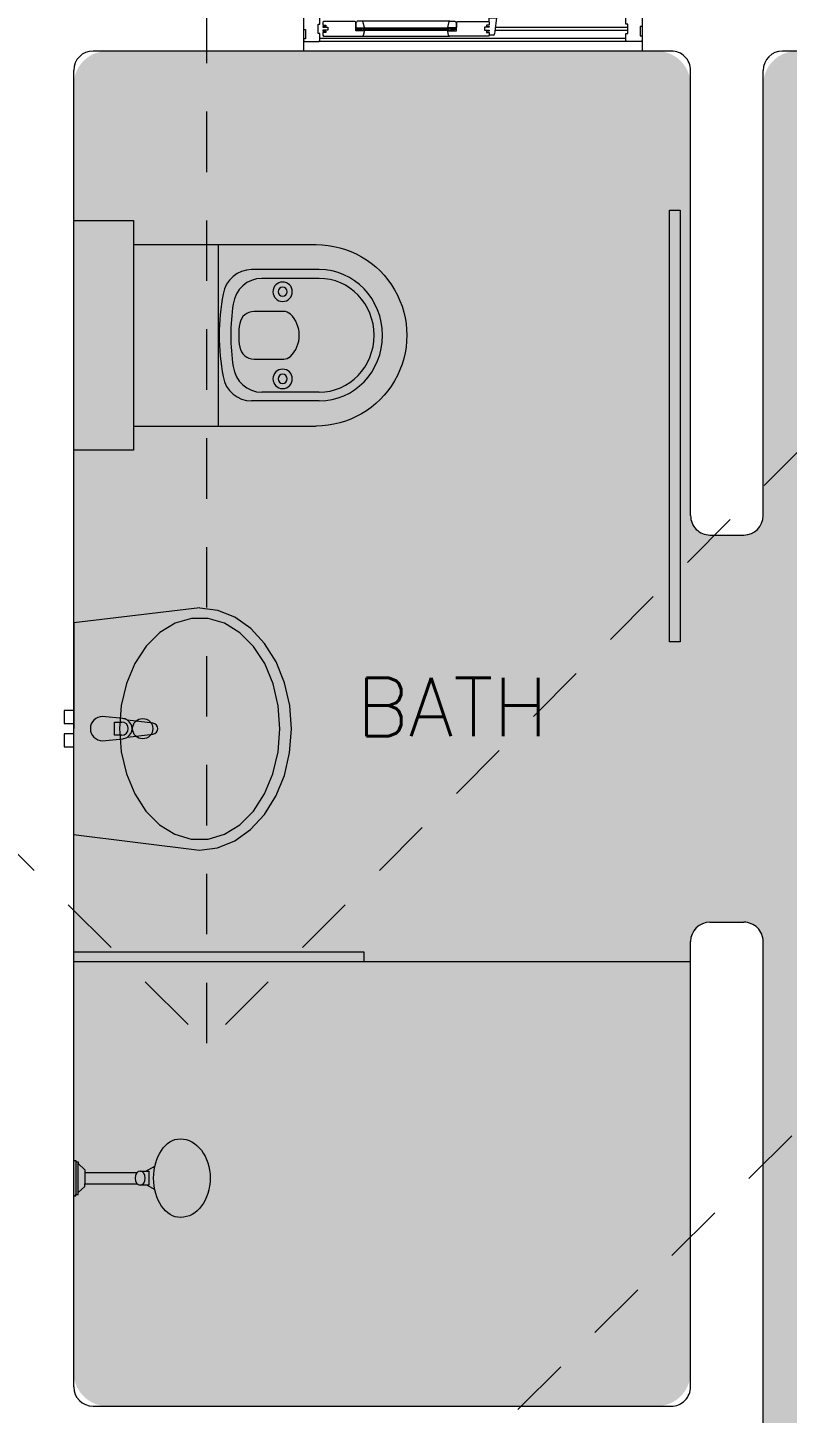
# Model space of a CAD drawing. Header units: metres. Extents: x 8 to 2416, y -346 to 476.
# Drawn here: x 123.347 to 124.917, y -187.407 to -184.544 of the extents above; entities that cross this region are included whole.
import ezdxf

# ---------------------------------------------------------------- set-up
doc = ezdxf.new("R2010")
doc.units = ezdxf.units.M
for name, pattern in [('0', [0]), ('CONTINU', [0]), ('HIDDEN2', [0.1875, 0.125, -0.0625])]:
    doc.linetypes.add(name, pattern=pattern)
doc.layers.get('0').update_dxf_attribs({"color": 250, "linetype": '0', "lineweight": 20})
for name, color, linetype, lineweight in [('A-DOOR', 35, 'Continuous', 5), ('A-WALL', 250, 'Continuous', 20), ('baños', 140, 'Continuous', 0), ('cristales', 131, 'Continuous', 0), ('SE-3', 253, 'Continuous', 5), ('textos', 7, 'Continuous', 0)]:
    doc.layers.add(name, color=color, linetype=linetype, lineweight=lineweight)
doc.layers.add('hatch piso', color=253, linetype='Continuous', lineweight=0, transparency=0.7)
doc.layers.add('Techos 1', color=7, linetype='HIDDEN2', lineweight=9, true_color=0x42391a)
doc.styles.get("Standard").update_dxf_attribs({"font": 'arial.ttf', "height": 0.1875})

# ---------------------------------------------------------------- blocks, each defined once
blk = doc.blocks.new('A$C013342c3')
at = {"layer": 'baños', "linetype": 'Continuous'}
for p, q in [((0.2775106763428994, 0.1151820839904758), (0.2731249502799074, 0.1151820839904758)), ((0.2731249502799074, 0.1151820839904758), (0.2731249502799074, 0.1112273302278481)), ((0.28214345119477, 0.1176323766694622), (0.2775106763428994, 0.1176323766694622)), ((0.2775106763428994, 0.1176323766694622), (0.2775106763428994, 0.1151820839904758)), ((0.2775106763428994, 0.1151820839904758), (0.2775106763428994, 0.04732947504726326)), ((0.28214345119477, 0.1163205123493753), (0.28214345119477, 0.1176323766694622)), ((0.28214345119477, 0.04619104668745422), (0.28214345119477, 0.1163205123493753)), ((0.132703495430178, 0.09585578964924935, -0.08868213195764083), (0.114529970638614, 0.1060031536107999, -0.1375633148849114)), ((0.1446699662815263, 0.09585578964924935, -0.04970293599564844), (0.1270281305760363, 0.09585578964924935, -0.04970293599564844)), ((0.1270281305760363, 0.09585578964924935, -0.04970293599564844), (0.1270281305760363, 0.06665602235625556, -0.04970293599564844)), ((0.2591370418708721, 0.09323105917610519, -0.01139325893676024), (0.1505841595253514, 0.09308303469242674, -0.05486134511695819)), ((0.2591528199541244, 0.09835827126426011, -1.073227574364028), (0.2591370418708721, 0.09323105917610519, -0.01139325893676024)), ((0.2591370418708721, 0.09323105917610519, -0.01139325893676024), (0.2591370401528366, 0.06928105827228137, -0.01127761308473877)), ((0.2731249502799074, 0.1112273302278481), (0.2591528199541244, 0.09835827126426011, -1.073227574364028)), ((0.2731249502799074, 0.05128422880898142), (0.2731249502799074, 0.1112273302278481)), ((0.1304718991518712, 0.06665602235625556, -0.08493008825292855), (0.114529970638614, 0.05781090854361537, -0.1375633148849114)), ((0.1270281305760363, 0.06665602235625556, -0.04970293599564844), (0.1446082381085034, 0.06665602235625556, -0.04970293599564844)), ((0.2591370418708721, 0.06928049986072438, -0.01139325893676024), (0.1505841595253514, 0.06942852434440283, -0.05486134511695819)), ((0.2591528199541244, 0.06415328777256946, -1.073227574364028), (0.2591370418708721, 0.06928049986072438, -0.01139325893676024)), ((0.2731249502799074, 0.05128422880898142), (0.2591528199541244, 0.06415328777256946, -1.073227574364028)), ((0.2731249502799074, 0.04732947504726326), (0.2731249502799074, 0.05128422880898142)), ((0.2775106763428994, 0.04732947504726326), (0.2731249502799074, 0.04732947504726326)), ((0.2775106763428994, 0.04487918236736732), (0.2775106763428994, 0.04732947504726326)), ((0.28214345119477, 0.04487918236736732), (0.2775106763428994, 0.04487918236736732)), ((0.28214345119477, 0.04619104668745422), (0.28214345119477, 0.04487918236736732))]:
    blk.add_line(p, q, dxfattribs=at)
for ratio, start_param, end_param in [(0.7570877180764559, 3.141592653589793, 6.283185307179586), (0.6818891661298961, 0, 3.141592653589793)]:
    blk.add_ellipse((0.06151594405446303, 0.08124456118912349, -0.1375633148849114), major_axis=(-0.0002283178055053071, -0.08124966744369572), ratio=ratio, start_param=start_param, end_param=end_param, dxfattribs=at)
blk.add_ellipse((0.1446699662815263, 0.08125577951886953, -0.04970293599564844), major_axis=(3.241853481487012e-18, -0.01460001013121466), ratio=0.7182237989668432, dxfattribs=at)
blk = doc.blocks.new('A$Cbbaa2d29')
at = {"layer": 'baños'}
for p, q in [((0.04986533973976748, 0.1234470907067902), (0.04986533950693683, 0.5009470913494027)), ((0.1017357186382242, 0.5075197885446272), (0.1017357188710548, 0.367587161104197)), ((0.119862534195704, 0.5075197878461353), (0.119862534195704, 0.3887385106347523)), ((0.3548681448181696, 0.5075197878461353), (0.3548698598486908, 0.3887385111004136)), ((0.3729949601428189, 0.5075197890102885), (0.3729966749405094, 0.367587160405705)), ((0.4248653395069368, 0.1234470907067902), (0.4248653395069368, 0.5009470914658181)), ((0.1881401495510318, 0.3726579630449436), (0.1881401495510318, 0.4340201096776894)), ((0.2865905294628419, 0.4340201096776894), (0.2865905294628419, 0.3726579630449436)), ((0.4248653395069368, 0.298447090706631), (0.04986533973976748, 0.298447090706631))]:
    blk.add_line(p, q, dxfattribs=at)
blk.add_lwpolyline([(-2.609528905850311e-06, 0.1234470907067902), (-2.609528905850311e-06, -1.431437937071678e-07), (0.4747332887757238, -1.431437937071678e-07), (0.4747332887757238, 0.1234470907067902)], close=True, dxfattribs=at)
for centre, radius in [((0.1473653394231178, 0.4318055939328218), 0.02006938189121769), ((0.1473653394231178, 0.4318055939328218), 0.00947206784087382), ((0.3273653395907559, 0.4318055938164065), 0.02006938189121769), ((0.3273653395907559, 0.4318055938164065), 0.00947206784087382)]:
    blk.add_circle(centre, radius, dxfattribs=at)
blk.add_arc((0.2373653395069368, 0.5009470904180802), 0.1875, 4.669074627938405e-08, 180.0000000466908, dxfattribs=at)
at = {"layer": 'baños', "extrusion": (0, 0, -1)}
for centre, major_axis, ratio, start_param, end_param in [((0.2373653392741062, 0.5075197887774578), (-0.1356296207181713, -5.730126290734795e-11), 0.9649584659182796, 5.417888360170764e-14, 3.141592653589847), ((0.2373653392741062, 0.5075197887774578), (-0.1175028052981111, -4.963948863307169e-11), 0.9649584659182795, 2.242650509742816e-14, 3.141592653589815), ((0.2373653395069368, 0.4070189519254512), (0.06011072145364531, 2.538636473497208e-11), 0.9866798223976337, 3.89877578268149, 5.526002178087678), ((0.208410149297265, 0.4340201093284435), (-0.02026999999999998, -8.564922207441566e-12), 0.9866798223976243, 1.121325254871408e-13, 0.7571831290919202), ((0.2663205292509474, 0.4340201099105201), (0.02026999999999998, 8.55131366782954e-12), 0.9866798223976537, -0.7571831290923482, -5.682121440031551e-13), ((0.1820413762205817, 0.3887385112168289), (0.06217884201150812, 2.626529633774469e-11), 0.9649584659182803, 1.721070657766285, 3.141592653589776), ((0.2185451494032122, 0.3726579645583428), (0.03040499999999998, 1.282942176519436e-11), 0.9866798223976387, 1.7505302502132, 3.141592653589306), ((0.2561855296106614, 0.3726579633941896), (0.03040499999999997, 1.284318030510717e-11), 0.9866798223976362, -2.797762022055394e-14, 1.391062403376092), ((0.2926910175909825, 0.388738510518337), (-0.06217884201150788, -2.626869850161708e-11), 0.9649584659182842, 3.141592653589833, 4.562114649413323), ((0.1639145608959325, 0.3675871599400438), (0.06217884201150834, 2.626174726433443e-11), 0.9649584659182797, 1.761770747025242, 3.141592653589718), ((0.3108178329156317, 0.3675871598236284), (0.06217884201150833, 2.626540643900107e-11), 0.9649584659182795, -1.443289932012704e-14, 1.379821906564463), ((0.2373661967893668, 0.7413182592419929), (-0.4317269737139661, -1.823818534215468e-10), 0.9649584659182897, 4.562114649413298, 4.862663311356111), ((0.2373653392741062, 0.4748596581332407), (0.1356822986513112, 5.731575921024725e-11), 0.9866798223976321, 1.391062403376113, 1.75053025021367), ((0.2373661967893668, 0.7342017525509021), (0.44914177507853, 1.897288589700624e-10), 0.9649584659182789, 1.379821906564475, 1.761770747025305)]:
    blk.add_ellipse(centre, major_axis=major_axis, ratio=ratio, start_param=start_param, end_param=end_param, dxfattribs=at)
blk = doc.blocks.new('Basin 22')
at = {"layer": 'baños'}
for p, q in [((-218.5116621445749, 0), (-250.6016591944255, -260.4300662904893)), ((218.5116621445749, 0), (-218.5116621445749, 0)), ((-10.5, 20), (-37.5, 20)), ((-37.5, 20), (-37.5, 8e-16)), ((-37.5, 8e-16), (-10.5, -8e-16)), ((-10.5, -8e-16), (-10.5, 20)), ((37.50000000000001, 20), (10.5, 20)), ((10.5, 20), (10.5, 8e-16)), ((10.5, 8e-16), (37.5, -8e-16)), ((37.5, -8e-16), (37.50000000000001, 20)), ((250.0000000000001, -260.4300662904893), (218.5116621445749, 0)), ((-218.3557214991049, -0.3980736144277015), (-218.5116621445749, -0.3980736144277015)), ((-218.3557214991049, -0.3980736144277015), (-218.5116621445749, -0.3980736144277015)), ((218.5116621445749, -0.3980736144277015), (218.3557214991049, -0.3980736144277015)), ((218.5116621445749, -0.3980736144277015), (218.3557214991049, -0.3980736144277015)), ((-25, -59.43119747899159), (-21, -101.3840077572916)), ((-13.6, -99.2122034170916), (-13.6, -84.34160634659159)), ((-13.6, -84.34160634659159), (13.6, -84.34160634659159)), ((13.6, -84.34160634659159), (13.6, -99.2122034170916)), ((21.00000000004952, -101.3840077574968), (25, -59.43119747899159)), ((-93.21047902112628, -108.8975536323096), (-134.7007845504398, -126.2360019281122)), ((-47.64642828505644, -98.18180327328605), (-93.21047902112628, -108.8975536323096)), ((0, -94.55708056164688), (-47.64642828505644, -98.18180327328605)), ((-17.72976797925985, -110.8974594401567), (-11.1, -163.8311974789916)), ((47.64642828505644, -98.18180327328605), (0, -94.55708056164688)), ((11.1000000000126, -163.831197478891), (17.72976797919999, -110.8974594403916)), ((93.21047902112628, -108.8975536323096), (47.64642828505644, -98.18180327328605)), ((134.7007845504398, -126.2360019281122), (93.21047902112628, -108.8975536323096)), ((-134.7007845504398, -126.2360019281122), (-170.3040194288527, -149.4393747711664)), ((170.3040194288527, -149.4393747711664), (134.7007845504398, -126.2360019281122)), ((-170.3040194288527, -149.4393747711664), (-198.4641514488629, -177.493573426087)), ((198.4641514488629, -177.493573426087), (170.3040194288527, -149.4393747711664)), ((-198.4641514488629, -177.493573426087), (-217.9504477139591, -209.172494792609)), ((217.9504477139591, -209.172494792609), (198.4641514488629, -177.493573426087)), ((-217.9504477139591, -209.172494792609), (-227.9112635715661, -243.0916179945921)), ((227.9112635715661, -243.0916179945921), (217.9504477139591, -209.172494792609)), ((-227.9112635715661, -243.0916179945921), (-227.9112635715661, -277.7685145863864)), ((227.9112635715661, -277.7685145863864), (227.9112635715661, -243.0916179945921)), ((-250.6016591944255, -260.4300662904893), (-245.7979792952244, -297.4133257024814)), ((-227.9112635715661, -277.7685145863864), (-217.9504477139591, -311.6876377883695)), ((217.9504477139591, -311.6876377883695), (227.9112635715661, -277.7685145863864)), ((244.5946609063735, -297.4133257024814), (249.3983408055747, -260.4300662904893)), ((-245.7979792952244, -297.4133257024814), (-231.5715423222022, -332.9753391956453)), ((-217.9504477139591, -311.6876377883695), (-198.4641514488629, -343.3665591548914)), ((198.4641514488629, -343.3665591548914), (217.9504477139591, -311.6876377883695)), ((230.3682239334347, -332.9753391956453), (244.5946609063735, -297.4133257024814)), ((-231.5715423222022, -332.9753391956453), (-208.4690622700511, -365.7494785349732)), ((-198.4641514488629, -343.3665591548914), (-170.3040194288527, -371.4207578098121)), ((170.3040194288527, -371.4207578098121), (198.4641514488629, -343.3665591548914)), ((207.2657438812003, -365.7494785349732), (230.3682239334347, -332.9753391956453)), ((-208.4690622700511, -365.7494785349732), (-177.3783544910755, -394.47625192558)), ((-170.3040194288527, -371.4207578098121), (-134.7007845504398, -394.6241306528663)), ((134.7007845504398, -394.6241306528663), (170.3040194288527, -371.4207578098121)), ((176.1750361022247, -394.4762519254854), (207.2657438812003, -365.7494785349732)), ((-177.3783544910755, -394.47625192558), (-139.4942174492981, -418.051705576087)), ((-134.7007845504398, -394.6241306528663), (-93.21047902112628, -411.9625789486688)), ((93.21047902112628, -411.9625789486688), (134.7007845504398, -394.6241306528663)), ((138.2908990604474, -418.051705576087), (176.1750361022247, -394.4762519254854)), ((-139.4942174492981, -418.051705576087), (-96.27251728570108, -435.569848024155)), ((-93.21047902112628, -411.9625789486688), (-47.64642828505644, -422.6783293076923)), ((-47.64642828505644, -422.6783293076923), (-5.78e-14, -426.3030520192937)), ((-5.78e-14, -426.3030520192937), (47.64642828505644, -422.6783293076923)), ((47.64642828505644, -422.6783293076923), (93.21047902112628, -411.9625789486688)), ((95.06919889685028, -435.569848024155), (138.2908990604474, -418.051705576087)), ((-96.27251728570108, -435.569848024155), (-49.37423969843229, -446.3574668797821)), ((-49.37423969843229, -446.3574668797821), (-0.6016591943997358, -450)), ((-0.6016591943997358, -450), (48.1709213096315, -446.3574668797821)), ((48.1709213096315, -446.3574668797821), (95.06919889685028, -435.569848024155))]:
    blk.add_line(p, q, dxfattribs=at)
blk.add_circle((0, -142.605), 21, dxfattribs=at)
for centre, radius, start, end in [((0, -59.43119747899159), 25, 0, 180), ((-1.04e-14, -99.48408932156158), 21.08576984751627, 185.1696071568248, 212.7710253819448), ((0, -99.48408932169157), 21.0857698475, 212.7710253823, 327.2289746177), ((0, -99.2122034170916), 13.6, 180, 0), ((0, -99.48408932158159), 21.08576984758229, 327.2289746174761, 354.8303928426861), ((6e-16, -162.4409607923916), 11.18672239955782, 187.1389247802098, 352.8610752203097)]:
    blk.add_arc(centre, radius, start, end, dxfattribs=at)
blk = doc.blocks.new('Fenton Bead')
at = {"color": 7}
blk.add_lwpolyline([(2.148625350745107, 12.49999976092647, -0.341998711879526), (0.2121336766385866, 10.99999976952654), (1.675095518294256e-06, 10.66608803160466), (1.591925979482767e-06, 0.9999997704710495), (1.000001583321733, -2.339728553124587e-07), (18.0000015877331, -3.095194642810384e-07), (18.00000158995954, 0.4999996904805357), (14.68058580464549, 12.88822827288072, 0.339454260104197), (13.23169706348835, 13.99999971166812), (4.085117021621954, 13.99999975231168, 0.34199871187953)], format="xyb", close=True, dxfattribs=at)
blk = doc.blocks.new('A$C6ca19f56')
at = {"layer": 'A-DOOR', "color": 7}
for p, q in [((0.6999996812046589, 0.2000000000137874), (2.463735881974571e-09, 0.2000000000068951)), ((0.6999996881828139, 0.1200001748414721), (7.174431573275797e-07, 0.1200001748418984)), ((7.984940282312891e-07, 0.1200001748418984), (7.902511640622834e-07, 0.09700019206071175)), ((0.03250079924728766, 0.1200001748418984), (7.984940282312891e-07, 0.1200001748418984)), ((0.03400079979721227, 0.1185001748071457), (0.03250079924728766, 0.1200001748418984)), ((0.03400079723169824, 0.1185001899458555), (0.03400079723095928, 0.09699917716722695)), ((0.03400080752490453, 0.09700019206071175), (0.03400079979721227, 0.1185001748071457)), ((0.6659996475775785, 0.09700019005939708), (0.6659996553052707, 0.1185001748067194)), ((0.6659996553052707, 0.1185001748067194), (0.6674996558551953, 0.1200001748414721)), ((0.6674996558551953, 0.1200001748414721), (0.6999996566084548, 0.1200001748414721)), ((0.6999996566084548, 0.1200001748414721), (0.6999996648513189, 0.09700019005939708)), ((7.881904764417413e-07, 0.0910001919216441), (7.601718436944793e-07, 0.0445002909961616)), ((7.902511640622834e-07, 0.09700019206071175), (0.01000080074518905, 0.09700019206071175)), ((0.01000080074518905, 0.0910001919216441), (7.881904764417413e-07, 0.0910001919216441)), ((0.01000080074518905, 0.09700019206071175), (0.01000080074518905, 0.0910001919216441)), ((0.02400079703093638, 0.0910001919216441), (0.02400079703093638, 0.09700019206071175)), ((0.02400079703093638, 0.09700019206071175), (0.03400080752490453, 0.09700019206071175)), ((0.03400079726267791, 0.0910001919216441), (0.02400079703093638, 0.0910001919216441)), ((0.03400079723095928, 0.09699917716722695), (0.0305013127046152, 0.09699953233269554)), ((0.0305013127046152, 0.09699953233269554), (0.0305013127046152, 0.09100019192243991)), ((0.0305013127046152, 0.09100019192243991), (0.03400079723095928, 0.09100019192238307)), ((0.04171729780406963, 0.1075003913688946), (0.03400079723169824, 0.107500191947004)), ((0.03400080250682436, 0.05550053687452561), (0.03400079726267791, 0.0910001919216441)), ((0.03400079723095928, 0.09100019192238307), (0.0340007972312435, 0.07150019182822831)), ((0.04900079757683784, 0.07149994457652298), (0.04470897347837877, 0.1047247592218596)), ((0.3009997784051279, 0.07149967879804109), (0.3052916025035302, 0.1047247420831141)), ((0.3082832781778393, 0.107500374230149), (0.3159997787502675, 0.1075001748082585)), ((0.3159997787510065, 0.1075001748068942), (0.3174997787857592, 0.1090001748416753)), ((0.3159997787510065, 0.1020001746934511), (0.3159997787510065, 0.1075001748068942)), ((0.3219997788900741, 0.1020001746934511), (0.3159997787510065, 0.1020001746934511)), ((0.3159997787517455, 0.09699916002708875), (0.3159997787517455, 0.09930017463086216)), ((0.3159997787517455, 0.09930017463086216), (0.3219997788900741, 0.09930017463086216)), ((0.3259996450033782, 0.09700017492145463), (0.3159997787517455, 0.09699916002708875)), ((0.3159997787510065, 0.08899765909624335), (0.3159997787517455, 0.09100017478224487)), ((0.3159997787517455, 0.09100017478224487), (0.3259997789833733, 0.0910001747824154)), ((0.3219997788900173, 0.08899765909624335), (0.3159997787510065, 0.08899765909624335)), ((0.3159997787517455, 0.08629679199157891), (0.3219997788900173, 0.08629765922078292)), ((0.3159997787507223, 0.08050017489674843), (0.3159997787517455, 0.08629679199157891)), ((0.3174997787857592, 0.1090001748416753), (0.3981311646274435, 0.1090001748433522)), ((0.3219997788900741, 0.09930017463086216), (0.3219997788900741, 0.1020001746934511)), ((0.3219997788900173, 0.08629765922078292), (0.3219997788900173, 0.08899765909624335)), ((0.3259997789833733, 0.0910001747824154), (0.3259996450033782, 0.09700017492145463)), ((0.4014997807327063, 0.09800017458847066), (0.3839997803283381, 0.09800017458753274)), ((0.3839997803283381, 0.09800017458753274), (0.3839997803280539, 0.08050017489805583)), ((0.3839997803510187, 0.09500017523621551), (0.3889997804720906, 0.09500017451868104)), ((0.3839997803510187, 0.09500017451868104), (0.3889997804720906, 0.09500017523621551)), ((0.3889997804720906, 0.09700017528027871), (0.3949997805824523, 0.09300017447461784)), ((0.3889997804720906, 0.09300017447097986), (0.3949997805824523, 0.09700017528027871)), ((0.3981311646274435, 0.1090001748433522), (0.399994047514042, 0.1075447312202371)), ((0.5778682692803869, 0.109000174844887), (0.3981311646706445, 0.1090001748453133)), ((0.399994047514042, 0.1075447312202371), (0.4019997807442905, 0.09950017462325178)), ((0.4019997807442905, 0.09850017460008331), (0.4014997807327063, 0.09800017458847066)), ((0.4019997807442905, 0.09950017462325178), (0.4019997807442905, 0.09850017460008331)), ((0.5760053863787817, 0.1075447312198108), (0.5739996531484763, 0.09950017462282545)), ((0.5739996531484763, 0.09950017462282545), (0.5739996531484763, 0.09850017459965699)), ((0.5739996531484763, 0.09850017459965699), (0.5744996531601174, 0.09800017458804433)), ((0.5744996531601174, 0.09800017458804433), (0.5919996535644856, 0.09800017458710641)), ((0.5778682692653803, 0.1090001748429259), (0.5760053863787817, 0.1075447312198108)), ((0.6584996551070645, 0.109000174841249), (0.5778682692653803, 0.1090001748429259)), ((0.5869996534789408, 0.09700017527985239), (0.5809996533103714, 0.09300017447419151)), ((0.5869996534789408, 0.09300017447055353), (0.5809996533103714, 0.09700017527985239)), ((0.5919996535418051, 0.09500017523578919), (0.5869996534789408, 0.09500017451825471)), ((0.5919996535418051, 0.09500017451825471), (0.5869996534789408, 0.09500017523578919)), ((0.5919996535644856, 0.09800017458710641), (0.591999653564713, 0.0805001748976295)), ((0.6499996549094504, 0.09100017478198907), (0.6499997888894455, 0.0970001749210283)), ((0.6599996551410783, 0.09100017478181854), (0.6499996549094504, 0.09100017478198907)), ((0.6499997888894455, 0.0970001749210283), (0.6599996551410783, 0.09699916002666242)), ((0.6539996550027496, 0.09930017463043583), (0.6539996550027496, 0.1020001746930248)), ((0.6539996550027496, 0.1020001746930248), (0.6599996551418172, 0.1020001746930248)), ((0.6599996551410783, 0.09930017463043583), (0.6539996550027496, 0.09930017463043583)), ((0.6539996550027496, 0.08629765922035659), (0.6539996550027496, 0.08899765909581703)), ((0.6539996550027496, 0.08899765909581703), (0.6599996551418172, 0.08899765909581703)), ((0.6599996551410783, 0.08629679199115259), (0.6539996550027496, 0.08629765922035659)), ((0.6599996551418172, 0.1075001748064679), (0.6584996551070645, 0.109000174841249)), ((0.6599996551418172, 0.1020001746930248), (0.6599996551418172, 0.1075001748064679)), ((0.6599996551410783, 0.09699916002666242), (0.6599996551410783, 0.09930017463043583)), ((0.6599996551418172, 0.08899765909581703), (0.6599996551410783, 0.09100017478181854)), ((0.6599996551421015, 0.08050017489632211), (0.6599996551410783, 0.08629679199115259)), ((0.6759996580715466, 0.09700019005939708), (0.6659996475775785, 0.09700019005939708)), ((0.6659996521870681, 0.05550053810961941), (0.6659996578398051, 0.09100018992032943)), ((0.6659996578398051, 0.09100018992032943), (0.6759996580715466, 0.09100018992032943)), ((0.6759996580715466, 0.09100018992032943), (0.6759996580715466, 0.09700019005939708)), ((0.6999996648513189, 0.09700019005939708), (0.6899996543572939, 0.09700019005939708)), ((0.6899996543572939, 0.09700019005939708), (0.6899996543572939, 0.09100018992032943)), ((0.6899996543572939, 0.09100018992032943), (0.6999996669120065, 0.09100018992032943)), ((0.6999996669120065, 0.09100018992032943), (0.6999996949306393, 0.05050019386096238)), ((0.0340007972312435, 0.07150019182822831), (0.04900079757683784, 0.07149994457652298)), ((0.04150070154670971, 0.06100014306901613), (0.04000070151218438, 0.05950014303429185)), ((0.04000070151218438, 0.05950014303429185), (0.04000070151320756, 0.05370352593946137)), ((0.1065007030547633, 0.06100014306776558), (0.04150070154670971, 0.06100014306901613)), ((0.108000703089516, 0.05950014303298445), (0.1065007030547633, 0.06100014306776558)), ((0.1080007030898003, 0.04200014334350755), (0.108000703089516, 0.05950014303298445)), ((0.3027679829851309, 0.06200014334584836), (0.1212324004301593, 0.06200014334584836)), ((0.3159997787507223, 0.07149992604974642), (0.3009997784051279, 0.07149967879804109)), ((0.3159996803839249, 0.05950014303298445), (0.3174996804187344, 0.06100014306776558)), ((0.3159996803836975, 0.04200014334350755), (0.3159996803839249, 0.05950014303298445)), ((0.3174997787852476, 0.07900017486202415), (0.3159997787507223, 0.08050017489674843)), ((0.3159997787510633, 0.0805001748964358), (0.3159997787507223, 0.07149992604974642)), ((0.3174996804187344, 0.06100014306776558), (0.3824996819267881, 0.06100014306901613)), ((0.3824997802933012, 0.07900017486327471), (0.3174997787852476, 0.07900017486202415)), ((0.3824996819267881, 0.06100014306901613), (0.3839996819613134, 0.05950014303429185)), ((0.3839997803280539, 0.08050017489805583), (0.3824997802933012, 0.07900017486327471)), ((0.3839996819613134, 0.06850039188129387), (0.3989996823069077, 0.0685006391329992)), ((0.3839996819609723, 0.05950014303466133), (0.3839996819613134, 0.06850039188129387)), ((0.3839996819613134, 0.05950014303429185), (0.3839996819602902, 0.05370352593946137)), ((0.3989996823069077, 0.0685006391329992), (0.3947078582085055, 0.03527557584792618)), ((0.3972314777269048, 0.07800017458519193), (0.5787679562241266, 0.0780001745847656)), ((0.591999653564713, 0.0805001748976295), (0.5934996535995225, 0.07900017486284838)), ((0.5934996535995225, 0.07900017486284838), (0.6584996551075761, 0.07900017486159783)), ((0.6584996551075761, 0.07900017486159783), (0.6599996551421015, 0.08050017489632211)), ((7.601718436944793e-07, 0.0445002909961616), (0.004000761213745818, 0.0445002909961616)), ((0.004000761213745818, 0.0445002909961616), (0.004000761213745818, 0.02550029055581859)), ((0.03000080146497908, 0.03650053643418261), (0.03000080146497908, 0.05550053687452561)), ((0.03000080146497908, 0.05550053687452561), (0.03400080250682436, 0.05550053687452561)), ((0.03400079938862177, 0.03650053643418261), (0.03000080146497908, 0.03650053643418261)), ((0.03400079617003371, 0.02150017487657152), (0.03400079938862177, 0.03650053643418261)), ((0.04000070151320756, 0.05370352593946137), (0.04600070165153625, 0.05370265871025737)), ((0.04600070165153625, 0.05100265883479693), (0.04000070151246859, 0.05100265883479693)), ((0.04000070151246859, 0.05100265883479693), (0.04000070151320756, 0.04900014314879542)), ((0.04000070151320756, 0.04900014314879542), (0.0500007017448354, 0.04900014314862489)), ((0.0500005677648403, 0.04300014300958566), (0.04000070151320756, 0.04300115790395154)), ((0.04000070151320756, 0.04300115790395154), (0.04000070151320756, 0.04070014330017813)), ((0.04000070151320756, 0.04070014330017813), (0.04600070165153625, 0.04070014330017813)), ((0.04600070165153625, 0.03800014323758916), (0.04000070151246859, 0.03800014323758916)), ((0.04000070151246859, 0.03800014323758916), (0.04000070151246859, 0.03250014312414606)), ((0.04000070151246859, 0.03250014312414606), (0.0415007015472213, 0.03100014308936494)), ((0.0415007015472213, 0.03100014308936494), (0.1221320873889056, 0.03100014308768806)), ((0.04600070165153625, 0.05370265871025737), (0.04600070165153625, 0.05100265883479693)), ((0.04600070165153625, 0.04070014330017813), (0.04600070165153625, 0.03800014323758916)), ((0.0500007017448354, 0.04900014314862489), (0.0500005677648403, 0.04300014300958566)), ((0.1080007031124808, 0.04500014269482477), (0.1130007031753451, 0.04500014341235925)), ((0.1080007031124808, 0.04500014341235925), (0.1130007031753451, 0.04500014269482477)), ((0.1255007034941684, 0.04200014334256963), (0.1080007030898003, 0.04200014334350755)), ((0.1130007031753451, 0.04300014265076157), (0.1190007033439144, 0.04700014345642245)), ((0.1130007031753451, 0.04700014346006043), (0.1190007033439144, 0.04300014265076157)), ((0.1221320873889056, 0.03100014308768806), (0.1239949702755041, 0.03245558671080317)), ((0.1221320873738989, 0.03100014308572696), (0.3018682960413912, 0.03100014308572696)), ((0.1239949702755041, 0.03245558671080317), (0.1260007035057527, 0.04050014330778851)), ((0.1260007035057527, 0.04150014333095697), (0.1255007034941684, 0.04200014334256963)), ((0.1260007035057527, 0.04050014330778851), (0.1260007035057527, 0.04150014333095697)), ((0.2979996799676883, 0.04150014333095697), (0.2984996799792725, 0.04200014334256963)), ((0.2979996799676883, 0.04050014330778851), (0.2979996799676883, 0.04150014333095697)), ((0.3000054131979937, 0.03245558671080317), (0.2979996799676883, 0.04050014330778851)), ((0.2984996799792725, 0.04200014334256963), (0.3159996803836975, 0.04200014334350755)), ((0.3018682960845922, 0.03100014308768806), (0.3000054131979937, 0.03245558671080317)), ((0.3824996819262765, 0.03100014308936494), (0.3018682960845922, 0.03100014308768806)), ((0.3109996802399451, 0.04300014265076157), (0.3049996801295833, 0.04700014345642245)), ((0.3109996802399451, 0.04700014346006043), (0.3049996801295833, 0.04300014265076157)), ((0.315999680361017, 0.04500014269482477), (0.3109996802399451, 0.04500014341235925)), ((0.315999680361017, 0.04500014341235925), (0.3109996802399451, 0.04500014269482477)), ((0.3839996819602902, 0.04900014314879542), (0.3739996817286624, 0.04900014314862489)), ((0.3739996817286624, 0.04900014314862489), (0.3739998157086575, 0.04300014300958566)), ((0.3739998157086575, 0.04300014300958566), (0.3839996819602902, 0.04300115790395154)), ((0.3839996819602902, 0.05370352593946137), (0.3779996818219615, 0.05370265871025737)), ((0.3779996818219615, 0.05370265871025737), (0.3779996818219615, 0.05100265883479693)), ((0.3779996818219615, 0.05100265883479693), (0.3839996819610292, 0.05100265883479693)), ((0.3839996819602902, 0.04070014330017813), (0.3779996818219615, 0.04070014330017813)), ((0.3779996818219615, 0.04070014330017813), (0.3779996818219615, 0.03800014323758916)), ((0.3779996818219615, 0.03800014323758916), (0.3839996819610292, 0.03800014323758916)), ((0.3839996819610292, 0.03250014312414606), (0.3824996819262765, 0.03100014308936494)), ((0.3839996819610292, 0.05100265883479693), (0.3839996819602902, 0.04900014314879542)), ((0.3839996819602902, 0.04300115790395154), (0.3839996819602902, 0.04070014330017813)), ((0.3839996819610292, 0.03800014323758916), (0.3839996819610292, 0.03250014312414606)), ((0.3917161825341395, 0.03249994370089127), (0.3839996819617681, 0.03250014312278182)), ((0.6699996532289134, 0.05550053810961941), (0.6659996521870681, 0.05550053810961941)), ((0.6659996589324493, 0.02150017487617362), (0.6659996553052707, 0.03650053766927641)), ((0.6659996553052707, 0.03650053766927641), (0.6699996532289134, 0.03650053766927641)), ((0.6699996532289134, 0.03650053766927641), (0.6699996532289134, 0.05550053810961941)), ((0.6999996949306393, 0.05050019386096238), (0.6959996938887372, 0.05050019386096238)), ((0.6959996938887372, 0.05050019386096238), (0.6959996938887372, 0.03150019342061938)), ((0.6959996938887372, 0.03150019342061938), (0.6999996918123799, 0.03150019342061938)), ((0.6999996918123799, 0.03150019342061938), (0.6999996881852582, 0.02150017487617362)), ((0.6999996812046589, 7.105427357601002e-15), (2.463721671119856e-09, 6.899369964230573e-12)), ((0.004000761213745818, 0.02550029055581859), (7.632901031229267e-07, 0.02550029055581859)), ((7.632901031229267e-07, 0.02550029055581859), (7.66917224837016e-07, 0.02150017487657152)), ((7.66917224837016e-07, 0.02150017487657152), (0.001500767292071714, 0.02000017484181882)), ((0.001500767292071714, 0.02000017484181882), (0.03250079579524368, 0.02000017484181882)), ((0.03250079579524368, 0.02000017484181882), (0.03400079617003371, 0.02150017487657152)), ((0.6674996295443094, 0.02000014267773764), (0.03250079579524368, 0.02000017484181882)), ((0.6674996593072393, 0.02000017484142091), (0.6659996589324493, 0.02150017487617362)), ((0.6984996878104113, 0.02000017484142091), (0.6674996593072393, 0.02000017484142091)), ((0.6999996881852582, 0.02150017487617362), (0.6984996878104113, 0.02000017484142091))]:
    blk.add_line(p, q, dxfattribs=at)
at = {"layer": 'A-DOOR', "extrusion": (0, 0, -1)}
for p, q in [((0.6999996785422411, 0.180000017856436), (2.842170943040401e-14, 0.1799999604681091)), ((0.04130123175687572, 0.1622047085299059), (0.04999999322004101, 0.1622047084569758)), ((0.04130123175687572, 0.1448071856035753), (0.04130123175687572, 0.1622047085299059)), ((0.04130123175687572, 0.1448071856035753), (0.04999999322004101, 0.1448071855306452)), ((0.6586984469841752, 0.1622047054189366), (0.64999968552101, 0.1622047053460065)), ((0.6586984469841752, 0.144807182492606), (0.64999968552101, 0.1448071824196759)), ((0.6586984469841752, 0.144807182492606), (0.6586984469841752, 0.1622047054189366)), ((2.842170943040401e-14, 0.1270118771055593), (0.6999996785422411, 0.1270119344938863))]:
    blk.add_line(p, q, dxfattribs=at)
at = {"layer": 'A-DOOR'}
for p, q in [((0.06999999275805635, 0.1749999889640534), (0.04999999295219482, 0.1749999885453448)), ((0.0699999916904801, 0.1320119051694277), (0.06999999275805635, 0.1749999889640534)), ((0.6299996870505709, 0.1320119020584585), (0.6299996859829946, 0.1749999858530842)), ((0.6299996859829946, 0.1749999858530842), (0.6499996857888561, 0.1749999854343756)), ((0.6299996860798558, 0.1711023462891959), (0.06999999266125202, 0.1711023134207535)), ((0.06999999266125201, 0.1359095164533741), (0.06999999266125201, 0.1711023494001651)), ((0.629999686079799, 0.1359095133424049), (0.629999686079799, 0.1711023462891959)), ((0.0699999916904801, 0.1320119051694277), (0.04999999295219482, 0.1320119055881435)), ((0.0699999917872734, 0.1359094804739626), (0.6299996869537665, 0.1359095133424049)), ((0.6299996870505709, 0.1320119020584585), (0.6499996857888561, 0.1320119024771671))]:
    blk.add_line(p, q, dxfattribs=at)
at = {"layer": 'A-DOOR', "color": 9, "true_color": 0xc7c8ca}
for p, q in [((0.6299996859829946, 0.1749999858530842), (0.0699999927580555, 0.1749999555625603)), ((0.04999999295216556, 0.132011866160438), (0.6299996870505709, 0.1320119438687257))]:
    blk.add_line(p, q, dxfattribs=at)
at = {"layer": 'A-DOOR', "color": 8}
for p, q in [((0.6659996536089494, 0.1140001748414718), (0.03400079723152771, 0.1140001748418982)), ((0.04570692844990276, 0.09699917024307325), (0.304293642639891, 0.0969990574172428)), ((0.04648184894736573, 0.09100018489267114), (0.30351874247674, 0.0910001845909747)), ((0.3957058046116231, 0.04300115630949364), (0.6699996532289134, 0.04300104403152005)), ((0.3964807192826925, 0.04900014144877929), (0.6699996532289134, 0.04900002927636393)), ((0.6659996581552292, 0.0260001427055343), (0.03400079685971491, 0.02600017481402261))]:
    blk.add_line(p, q, dxfattribs=at)
at = {"layer": 'A-DOOR', "extrusion": (0, 0, -1)}
for points in [[(-2.842170943040401e-14, 0.1799999902704315), (-0.04999999284748924, 0.1799999902704243), (-0.04999999322004101, 0.1622047085299059)], [(-0.6999996787410225, 0.1799999871594551), (-0.6499996858935617, 0.1799999871594551), (-0.64999968552101, 0.1622047054189366)], [(-0.04999999322004101, 0.1448071856035753), (-0.04999999284748924, 0.1270119069078817), (-2.842170943040401e-14, 0.1270119069078817)], [(-0.64999968552101, 0.144807182492606), (-0.6499996858935617, 0.1270119037969053), (-0.6999996787410225, 0.1270119037969053)]]:
    blk.add_lwpolyline(points, dxfattribs=at)
at = {"layer": 'A-DOOR', "color": 7}
for points in [[(0.3839997803510187, 0.09500017523257753), (0.3889997804720906, 0.09500017523257753), (0.3889997804720906, 0.09500017451868104), (0.3839997803510187, 0.09500017451868104)], [(0.5869996534789408, 0.09700017527985239), (0.3889997804720906, 0.09700017528027871), (0.3889997804720906, 0.09300017518851433), (0.5869996534789408, 0.09300017518808801)], [(0.3889997804720906, 0.09700017528027871), (0.3949997805824523, 0.09700017528027871), (0.3949997805824523, 0.09300017447097986), (0.3889997804720906, 0.09300017447097986)], [(0.5869996534789408, 0.09300017447055353), (0.3889997804720906, 0.09300017447097986), (0.3889997804720906, 0.09700017456638221), (0.5869996534789408, 0.09700017456595589)], [(0.4014997807747704, 0.09800017458841381), (0.3894997804958393, 0.09800017458841381), (0.3894997804958393, 0.09700017456638221), (0.4014997807747704, 0.09700017456638221)], [(0.4014997807747704, 0.09300017518851433), (0.3894997804958393, 0.09300017518851433), (0.3894997804958393, 0.09200017516284476), (0.4014997807747704, 0.09200017516284476)], [(0.3949997805824523, 0.09700017528027871), (0.3999997807035243, 0.09700017528027871), (0.3999997807035243, 0.09300017447097986), (0.3949997805824523, 0.09300017447097986)], [(0.574499653176261, 0.09800017458798749), (0.5864996534551921, 0.09800017458798749), (0.5864996534551921, 0.09700017456595589), (0.574499653176261, 0.09700017456595589)], [(0.574499653176261, 0.09300017518808801), (0.5864996534551921, 0.09300017518808801), (0.5864996534551921, 0.09200017516241843), (0.574499653176261, 0.09200017516241843)], [(0.5809996533103714, 0.09700017527985239), (0.5759996531892995, 0.09700017527985239), (0.5759996531892995, 0.09300017447055353), (0.5809996533103714, 0.09300017447055353)], [(0.5869996534789408, 0.09700017527985239), (0.5809996533103714, 0.09700017527985239), (0.5809996533103714, 0.09300017447055353), (0.5869996534789408, 0.09300017447055353)], [(0.5919996535418051, 0.09500017523215121), (0.5869996534789408, 0.09500017523215121), (0.5869996534789408, 0.09500017451825471), (0.5919996535418051, 0.09500017451825471)], [(0.1080007031124808, 0.04500014269846275), (0.1130007031753451, 0.04500014269846275), (0.1130007031753451, 0.04500014341235925), (0.1080007031124808, 0.04500014341235925)], [(0.1130007031753451, 0.04300014265076157), (0.1190007033439144, 0.04300014265076157), (0.1190007033439144, 0.04700014346006043), (0.1130007031753451, 0.04700014346006043)], [(0.1130007031753451, 0.04700014346006043), (0.3109996802399451, 0.04700014346006043), (0.3109996802399451, 0.04300014336465807), (0.1130007031753451, 0.04300014336465807)], [(0.1130007031753451, 0.04300014265076157), (0.3109996802399451, 0.04300014265076157), (0.3109996802399451, 0.04700014274252595), (0.1130007031753451, 0.04700014274252595)], [(0.1255007034780249, 0.04700014274252595), (0.1135007031990938, 0.04700014274252595), (0.1135007031990938, 0.04800014276819553), (0.1255007034780249, 0.04800014276819553)], [(0.1255007034780249, 0.04200014334262647), (0.1135007031990938, 0.04200014334262647), (0.1135007031990938, 0.04300014336465807), (0.1255007034780249, 0.04300014336465807)], [(0.1190007033439144, 0.04300014265076157), (0.1240007034649864, 0.04300014265076157), (0.1240007034649864, 0.04700014346006043), (0.1190007033439144, 0.04700014346006043)], [(0.2984996799372652, 0.04700014274252595), (0.3104996802161963, 0.04700014274252595), (0.3104996802161963, 0.04800014276819553), (0.2984996799372652, 0.04800014276819553)], [(0.2984996799372652, 0.04200014334262647), (0.3104996802161963, 0.04200014334262647), (0.3104996802161963, 0.04300014336465807), (0.2984996799372652, 0.04300014336465807)], [(0.3049996801295833, 0.04300014265076157), (0.2999996800085114, 0.04300014265076157), (0.2999996800085114, 0.04700014346006043), (0.3049996801295833, 0.04700014346006043)], [(0.3109996802399451, 0.04300014265076157), (0.3049996801295833, 0.04300014265076157), (0.3049996801295833, 0.04700014346006043), (0.3109996802399451, 0.04700014346006043)], [(0.315999680361017, 0.04500014269846275), (0.3109996802399451, 0.04500014269846275), (0.3109996802399451, 0.04500014341235925), (0.315999680361017, 0.04500014341235925)]]:
    blk.add_lwpolyline(points, close=True, dxfattribs=at)
for centre, start, end in [((0.04171737533474129, 0.1045003913003555), 4.289116395801832, 90.00148072714514), ((0.3082832006471676, 0.10450037416161), 89.99851927285486, 175.7108836041982), ((0.391716260064868, 0.03549994376943033), 269.9985192728549, 355.7108836041982)]:
    blk.add_arc(centre, 0.003000000069526702, start, end, dxfattribs=at)
at = {"layer": 'cristales', "const_width": 0.004000000000000002}
for points in [[(0.5759996531892995, 0.09500017487520296), (0.3999997807035243, 0.09500017487562928)], [(0.1240007034649864, 0.045000143055411), (0.2999996800085114, 0.045000143055411)]]:
    blk.add_lwpolyline(points, dxfattribs=at)
at = {"layer": 'A-DOOR', "color": 7, "yscale": 0.001000000023175567, "zscale": 0.001000000023175567, "rotation": 180}
for p, xscale in [((0.3839997803510187, 0.09200017462078591), -0.001000000023175567), ((0.5919996535418051, 0.09200017462035959), 0.001000000023175567)]:
    blk.add_blockref('Fenton Bead', p, dxfattribs=dict(at, xscale=xscale))
at = {"layer": 'A-DOOR', "color": 7, "yscale": 0.001000000023175567, "zscale": 0.001000000023175567}
for p, xscale in [((0.1080007031124808, 0.04800014331025437), 0.001000000023175567), ((0.315999680361017, 0.04800014331025437), -0.001000000023175567)]:
    blk.add_blockref('Fenton Bead', p, dxfattribs=dict(at, xscale=xscale))
blk = doc.blocks.new('PL BASE 1N NASAS 09')
at = {"layer": 'A-DOOR'}
blk.add_lwpolyline([(-117.1244798928782, -49.37822868806087), (-117.1027961459453, -49.37822868806087), (-117.1027961459453, -50.27023205757213), (-117.1244798928782, -50.27023205757213)], close=True, dxfattribs=at)
at = {"layer": 'A-WALL'}
for p, q in [((-117.8810712337416, -48.84971880325272), (-117.8810712362053, -49.04971880325962)), ((-117.1810712337416, -48.84971880325272), (-117.1810712362053, -49.04971880325962)), ((-117.8810712337416, -49.04971880325272), (-118.316071233741, -49.04971880325275)), ((-117.1210636228679, -49.0497188032457), (-117.1810715550007, -49.04971880325961)), ((-116.6310712337414, -49.04971880325272), (-116.8910636228574, -49.0497188032527)), ((-118.3560712337409, -51.80971880325281), (-118.356071233741, -49.08971880325275)), ((-117.0810636228583, -50.00971880325271), (-117.0810636228586, -49.08971880324568)), ((-116.9310636228575, -50.00971880325267), (-116.9310636228574, -49.08971880325269)), ((-117.0410636228583, -50.04971880325269), (-116.9710636228575, -50.04971880325267)), ((-117.0410636228581, -50.84971880325271), (-116.9710636228576, -50.84971880325268)), ((-117.0810636228577, -51.80971880325279), (-117.0810636228581, -50.88971880325272)), ((-116.931063622858, -52.45971880325258), (-116.9310636228575, -50.88971880325269)), ((-118.3160712337409, -51.84971880325281), (-117.1210636228577, -51.84971880325281))]:
    blk.add_line(p, q, dxfattribs=at)
for centre, start, end in [((-118.316071233741, -49.08971880325275), 90.00000000000502, 180.0000000000024), ((-117.1210636228586, -49.0897188032457), 1.900699477642598e-11, 90.0000000132819), ((-116.8910636228574, -49.0897188032527), 89.99999999999646, 179.9999999999937), ((-117.0410636228583, -50.0097188032527), 180.0000000000193, 270.0000000000203), ((-116.9710636228575, -50.00971880325267), 270.0000000000226, 359.9999999999939), ((-117.041063622858, -50.88971880325271), 90.00000000002544, 180.000000000019), ((-116.9710636228575, -50.88971880325268), 359.9999999999844, 90.00000000002719), ((-118.3160712337409, -51.80971880325281), 180.0000000000024, 270), ((-117.1210636228577, -51.80971880325281), 270, 1.921055027603964e-11)]:
    blk.add_arc(centre, 0.04, start, end, dxfattribs=at)
at = {"layer": 'baños'}
for p, q in [((-118.3560636228577, -50.9106965704219), (-117.7560636228578, -50.9106965704219)), ((-117.7560636228578, -50.9106965704219), (-117.7560636228578, -50.93069657042189)), ((-118.3560636228577, -50.93069657042189), (-117.081063622858, -50.93069657042166))]:
    blk.add_line(p, q, dxfattribs=at)
at = {"layer": 'Techos 1'}
for p, q in [((-118.0810712337412, -51.09971880325273), (-118.0810712337412, -39.39971880325258)), ((-121.2310712337413, -47.94979643551808), (-118.0810712337412, -51.0997188032525)), ((-114.931071233741, -47.94971880325273), (-118.0810712337412, -51.0997188032525)), ((-113.5310712337411, -47.94971880325273), (-117.6310712337414, -52.04971880325266))]:
    blk.add_line(p, q, dxfattribs=at)
at = {"color": 1}
blk.add_blockref('A$C6ca19f56', (-117.8810712362053, -49.04971880325962), dxfattribs=at)
at = {"layer": 'baños', "xscale": -1, "rotation": 270}
blk.add_blockref('A$Cbbaa2d29', (-118.3560416236175, -49.87445742631597), dxfattribs=at)
at = {"layer": 'baños', "xscale": 0.001000000000057999, "yscale": 0.001000000000057999, "rotation": 89.94782240616065}
blk.add_blockref('Basin 22', (-118.3560199106649, -50.44971880325276), dxfattribs=at)
at = {"layer": 'baños', "linetype": 'CONTINU', "xscale": -1}
blk.add_blockref('A$C013342c3', (-118.0739201716629, -51.45981863709976), dxfattribs=at)
at = {"layer": 'textos', "insert": (-115.8713182946865, -50.46512120815505), "char_height": 0.15, "width": 3.404876511770499, "attachment_point": 9}
blk.add_mtext('\\pxqc;{\\Fromans|c0;\\H0.8x;BATH}', dxfattribs=at)
blk = doc.blocks.new('PL MUEBLES 1N NASAS 09')
at = {"layer": 'hatch piso'}
h = blk.add_hatch(dxfattribs=at)
h.set_pattern_fill('AR-BRSTD', color=256, scale=0.002, angle=-90.00000000000001)
h.set_pattern_definition([(270, (-8.745879547549919, 232.0100725299206), (0.1354836, -2.178742458197296e-17), []), (0, (-8.745879547549919, 232.0100725299206), (0.1354836, 0.2032), [0.1354836, -0.1354836])])
edge = h.paths.add_edge_path()
edge.add_line((62.33047333544064, 47.14807486002906), (63.23047333544037, 47.14807486002911))
edge.add_line((63.23047333544037, 47.14807486002911), (63.23047333544059, 48.44807486002907))
edge.add_line((63.23047333544059, 48.44807486002907), (56.53309564073618, 48.44807486002884))
edge.add_line((56.53309564073618, 48.44807486002884), (56.53309564073629, 48.27307486002911))
edge.add_line((56.53309564073629, 48.27307486002911), (56.38309564073631, 48.27307486002911))
edge.add_line((56.38309564073631, 48.27307486002911), (56.38309564073633, 48.45357486002917))
edge.add_line((56.38309564073633, 48.45357486002917), (54.58787718628311, 48.45357486002946))
edge.add_line((54.58787718628311, 48.45357486002946), (54.58787718628315, 46.94807486002907))
edge.add_line((54.58787718628315, 46.94807486002907), (55.82569395206997, 46.94807486002912))
edge.add_arc((55.87547333544112, 46.99728881121364), 0.07000000000002685, 180.0000000000116, 224.6727403341577, ccw=False)
edge.add_line((55.80547333544109, 46.99728881121362), (55.80547333544109, 47.10728881121358))
edge.add_arc((55.8754733354411, 47.10728881121359), 0.07000000000000739, 90.00000000001171, 180.0000000000116, ccw=False)
edge.add_line((55.87547333544109, 47.1772888112136), (55.9854733354411, 47.1772888112136))
edge.add_arc((55.98547333544109, 47.10728881121359), 0.07000000000000739, -1.1709744285326451e-11, 89.9999999999884, ccw=False)
edge.add_line((56.05547333544109, 47.10728881121358), (56.05547333544109, 46.99728881121362))
edge.add_arc((55.98547333544108, 46.9972888112136), 0.0700000000000145, -44.67274033409598, 1.750777300912887e-11, ccw=False)
edge.add_line((56.03525271881227, 46.94807486002915), (59.0256939700979, 46.94807486002929))
edge.add_arc((59.07547333674199, 46.99728882813308), 0.07000000000004498, 179.9999999999884, 224.6727598081308, ccw=False)
edge.add_line((59.00547333674194, 46.99728882813309), (59.00547333674194, 47.10728882813305))
edge.add_arc((59.07547333674194, 47.10728882813305), 0.06999999999999318, 90, 180, ccw=False)
edge.add_line((59.07547333674194, 47.17728882813304), (59.18547333674195, 47.17728882813304))
edge.add_arc((59.18547333674195, 47.10728882813305), 0.06999999999999318, 0, 90, ccw=False)
edge.add_line((59.25547333674194, 47.10728882813305), (59.25547333674194, 46.99728882813309))
edge.add_arc((59.18547333674189, 46.99728882813309), 0.07000000000005002, -90, 0, ccw=False)
edge.add_line((59.18547333674189, 46.92728882813304), (59.07547333674199, 46.92728882813304))
edge.add_arc((59.07547333674199, 46.99728882813307), 0.0700000000000287, 229.9947977251994, 270, ccw=False)
edge.add_line((59.03047333544123, 46.94366980275089), (59.03047333544112, 44.97199442516524))
edge.add_arc((59.07547333674192, 44.91837539978317), 0.0699999999999629, 89.9999999999884, 130.0052022748909, ccw=False)
edge.add_line((59.07547333674194, 44.98837539978314), (59.18547333674195, 44.98837539978314))
edge.add_arc((59.18547333674195, 44.91837539978314), 0.06999999999999318, 0, 90, ccw=False)
edge.add_line((59.25547333674194, 44.91837539978314), (59.25547333674194, 44.80837539978319))
edge.add_arc((59.18547333674189, 44.80837539978319), 0.07000000000005002, -90, 0, ccw=False)
edge.add_line((59.18547333674189, 44.73837539978314), (59.07547333674199, 44.73837539978314))
edge.add_arc((59.07547333674198, 44.80837539978323), 0.07000000000009265, 229.9947977250752, 270.0000000000116, ccw=False)
edge.add_line((59.03047333544106, 44.7547563744011), (59.03047333544089, 41.1719944251663))
edge.add_arc((59.07547333674065, 41.11837539978324), 0.07000000000005885, 90.00000000001751, 130.0052022737088, ccw=False)
edge.add_line((59.07547333674063, 41.1883753997833), (59.18547333674053, 41.1883753997833))
edge.add_arc((59.18547333674053, 41.11837539978325), 0.07000000000005002, 0, 90, ccw=False)
edge.add_line((59.25547333674058, 41.11837539978325), (59.25547333674058, 41.00837539978329))
edge.add_arc((59.18547333674059, 41.00837539978329), 0.06999999999999318, -90, 0, ccw=False)
edge.add_line((59.18547333674059, 40.9383753997833), (59.07547333674057, 40.9383753997833))
edge.add_arc((59.07547333674057, 41.00837539978329), 0.06999999999999318, 180, 270, ccw=False)
edge.add_line((59.00547333674058, 41.00837539978329), (59.00547333674058, 41.11837539978325))
edge.add_arc((59.07547333674064, 41.11837539978322), 0.07000000000005713, 149.8480530798668, 179.9999999999767, ccw=False)
edge.add_line((59.01494459063377, 41.15353604390046), (56.03909236191515, 41.15353604390057))
edge.add_arc((55.98547333544103, 41.10853604390083), 0.07000000000006618, 2.9103830456733704e-11, 40.005200884535725, ccw=False)
edge.add_line((56.05547333544109, 41.10853604390087), (56.05547333544109, 40.99853604390091))
edge.add_arc((55.9854733354411, 40.99853604390091), 0.06999999999999318, -90, 0, ccw=False)
edge.add_line((55.9854733354411, 40.92853604390092), (55.87547333544109, 40.92853604390092))
edge.add_arc((55.87547333544109, 40.99853604390091), 0.06999999999999318, 180, 270, ccw=False)
edge.add_line((55.80547333544109, 40.99853604390091), (55.80547333544109, 41.10853604390087))
edge.add_arc((55.87547333544116, 41.10853604390083), 0.07000000000006423, 139.9947991154644, 179.9999999999709, ccw=False)
edge.add_line((55.82185430896703, 41.15353604390057), (50.43629332391805, 41.15353604390077))
edge.add_arc((50.38267429744407, 41.10853604390091), 0.07000000000003498, -3.490185918053612e-11, 40.005200884686076, ccw=False)
edge.add_line((50.4526742974441, 41.10853604390087), (50.4526742974441, 40.99853604390091))
edge.add_arc((50.38267429744411, 40.99853604390091), 0.06999999999999318, -90, 0, ccw=False)
edge.add_line((50.38267429744411, 40.92853604390092), (50.2726742974441, 40.92853604390092))
edge.add_arc((50.2726742974441, 40.99853604390091), 0.06999999999999318, 180, 270, ccw=False)
edge.add_line((50.2026742974441, 40.99853604390091), (50.2026742974441, 41.10853604390087))
edge.add_arc((50.27267429744415, 41.10853604390086), 0.07000000000005002, 139.9947991152424, 179.9999999999942, ccw=False)
edge.add_line((50.21905527097022, 41.1535360439008), (46.43047333544075, 41.15353604390094))
edge.add_line((46.43047333544075, 41.15353604390094), (46.43047333544064, 40.95353604390095))
edge.add_line((46.43047333544064, 40.95353604390095), (44.33047333544016, 40.95353604390101))
edge.add_line((44.33047333544016, 40.95353604390101), (44.33047333544033, 39.35357486002907))
edge.add_line((44.33047333544033, 39.35357486002907), (47.83047333544033, 39.35357486002907))
edge.add_line((47.83047333544033, 39.35357486002907), (47.83047333544062, 38.95357486002915))
edge.add_line((47.83047333544062, 38.95357486002915), (62.33047333543995, 38.95357486002904))
edge.add_line((62.33047333543995, 38.95357486002904), (62.33047333544064, 47.14807486002906))
at = {"layer": 'baños'}
blk.add_blockref('PL BASE 1N NASAS 09', (162.2615445691817, 88.20329366328178), dxfattribs=at)

msp = doc.modelspace()

# ---------------------------------------------------------------- hatches: boundary and pattern name
at = {"layer": 'SE-3', "true_color": 0x84b4e1, "transparency": 33554508}
h = msp.add_hatch(color=151, dxfattribs=at)
h.dxf.hatch_style = 1
edge = h.paths.add_edge_path()
edge.add_arc((124.6470725836799, -184.6625323919426), 0.07000000000000739, 1.1709744285326451e-11, 89.9999999999884, ccw=False)
edge.add_line((124.7170725836799, -184.6625323919425), (124.7170725836803, -187.3225323919426))
edge.add_arc((124.6470725836803, -187.3225323919426), 0.0700000000000216, 270.00000000002325, 359.99999999998835, ccw=False)
edge.add_line((124.6470725836804, -187.3925323919426), (123.5120725836799, -187.3925323919426))
edge.add_arc((123.5120725836799, -187.3225323919426), 0.07000000000000739, 180.0000000000116, 269.99999999998835, ccw=False)
edge.add_line((123.4420725836799, -187.3225323919426), (123.4420725836797, -184.6625323919425))
edge.add_arc((123.5120725836797, -184.6625323919425), 0.06999999999999318, 90, 180.0000000000116, ccw=False)
edge.add_line((123.5120725836797, -184.5925323919425), (124.6470725836799, -184.5925323919425))
h = msp.add_hatch(color=151, dxfattribs=at)
h.dxf.hatch_style = 1
edge = h.paths.add_edge_path()
edge.add_line((125.86707258368, -187.4725323919426), (125.8670649727963, -188.0025323919423))
edge.add_arc((125.8255713110788, -188.0019136970014), 0.0414982740141944, 258.1823765338926, 359.14574947685117, ccw=False)
edge.add_line((125.8170725836796, -188.0425323919428), (125.8170725836794, -188.2025323919422))
edge.add_arc((125.8570725836794, -188.2025323919423), 0.04000000000002046, 179.9999999999186, 267.736574457352)
edge.add_line((125.8554928255214, -188.2425011843204), (124.8800931843831, -188.2423989578966))
edge.add_arc((124.8768286906964, -188.2025323919425), 0.04000000000000661, 274.6812492377267, 360)
edge.add_line((124.9168286906964, -188.2025323919425), (124.9168286906962, -188.0425323919424))
edge.add_arc((124.9086667403249, -188.0017391865262), 0.04160171921915043, 181.0925047706699, 281.314401668648, ccw=False)
edge.add_line((124.8670725836781, -188.0025323919424), (124.8670725836799, -186.4325323919426))
edge.add_arc((124.82707258368, -186.4325323919424), 0.03999999999990678, 359.999999999715, 447.2736890062206)
edge.add_line((124.8289751896565, -186.3925776664335), (124.7570725836793, -186.3925323919425))
edge.add_arc((124.7570725836794, -186.4325323919425), 0.04000000000004889, 90.00000000006106, 179.9999999999593)
edge.add_line((124.7170725836793, -186.4325323919425), (124.7172382158605, -185.5561687555789))
edge.add_arc((124.7570725836791, -185.5525323919425), 0.03999999999998747, 185.2159085704919, 270.0000000000407)
edge.add_line((124.7570725836791, -185.5925323919425), (124.8270725836799, -185.5925323919425))
edge.add_arc((124.8270725836799, -185.5525323919425), 0.03999999999999204, 270, 360)
edge.add_line((124.8670725836799, -185.5525323919425), (124.8670725836817, -184.660890981596))
edge.add_arc((124.9369795978035, -184.6624569973396), 0.06992455240287242, 90.11011509980591, 178.7167083371552, ccw=False)
edge.add_line((124.9368452119135, -184.5925325740729), (127.117064651463, -184.5925322048082))
edge.add_arc((127.1170646533369, -184.6425325242678), 0.05000031945954223, 0.00015163260360395725, 90.00000214738282, ccw=False)
edge.add_line((127.1670649727963, -184.6425323919425), (127.1670725836792, -187.4425323919425))
edge.add_line((127.1670725836792, -187.4425323919425), (127.1670649727963, -188.0425323919426))
edge.add_line((127.1670649727963, -188.0425323919426), (126.0170649727956, -188.0425323919426))
edge.add_line((126.0170649727955, -188.0425323919426), (126.0170649727954, -187.4425323919425))
edge.add_line((126.0170649727954, -187.4425323919425), (125.89707258368, -187.4425323919426))
edge.add_arc((125.89707258368, -187.4725323919426), 0.03000000000000114, 90.00000000002716, 180)

# ---------------------------------------------------------------- block references
msp.add_blockref('PL MUEBLES 1N NASAS 09', (79.53659163735571, -223.7461072519716))

doc.saveas('drawing.dxf')
